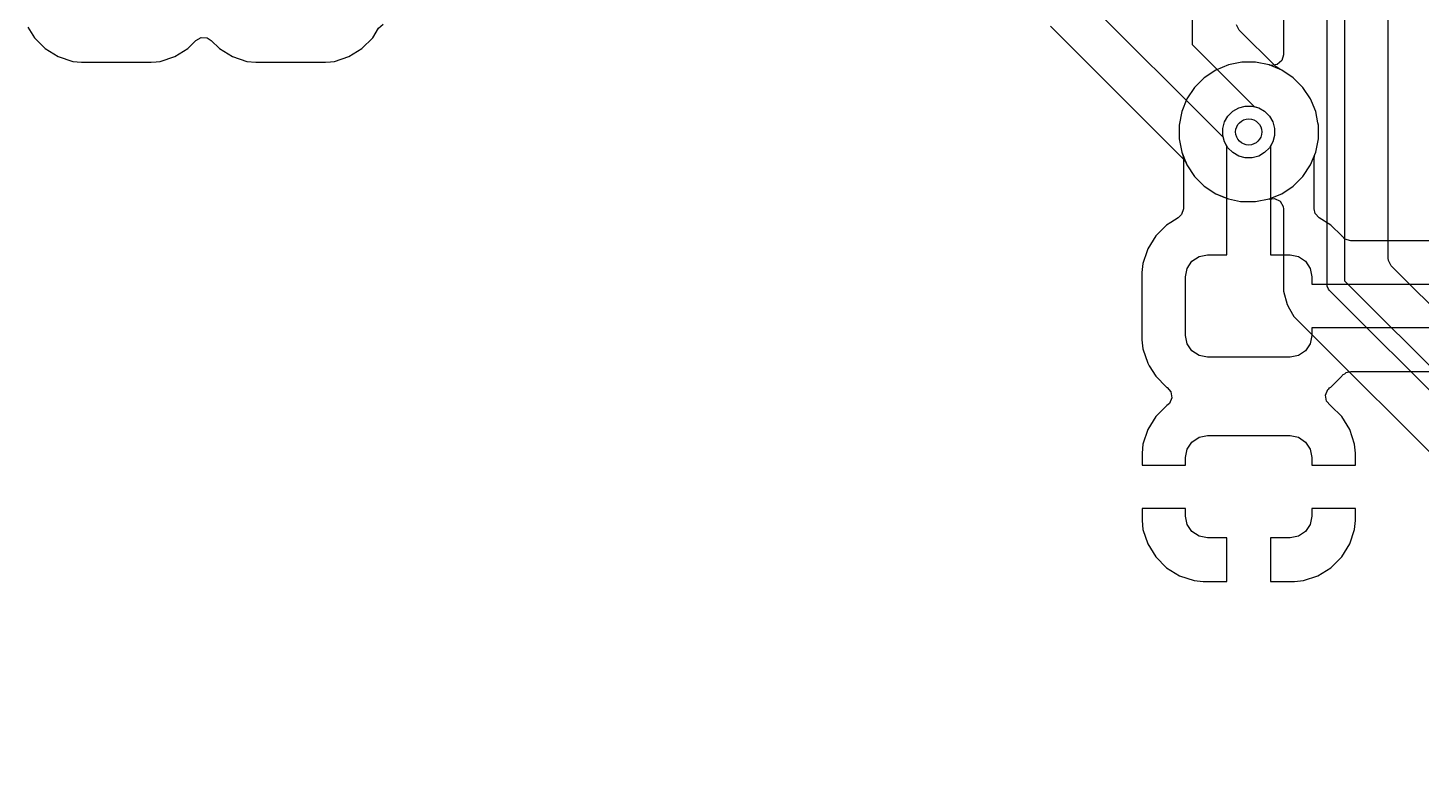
# Model space of a CAD drawing. Header units: inches. Extents: x 6.55 to 9.8, y -8.74 to -3.15.
# Drawn here: x 7.007 to 7.637, y -7.806 to -7.473 of the extents above; entities that cross this region are included whole.
import ezdxf

# ---------------------------------------------------------------- set-up
doc = ezdxf.new("R2010")
doc.units = ezdxf.units.IN
doc.header["$MEASUREMENT"] = 0
doc.layers.add('Edge.Cuts', color=254, linetype='CONTINUOUS', true_color=0xd0d2cd)

msp = doc.modelspace()

# ---------------------------------------------------------------- linework, layer by layer
at = {"layer": 'Edge.Cuts', "linetype": 'CONTINUOUS'}
for p, q in [((7.59449, -7.58858), (7.59449, -7.19454)), ((7.60236, -7.19291), (7.60236, -7.58695)), ((7.62207, -7.57677), (7.62207, -7.20162)), ((7.57478, -7.20766), (7.57478, -7.48478)), ((7.53346, -7.40171), (7.53346, -7.48018)), ((7.54759, -7.52214), (7.47624, -7.45079)), ((7.0072, -7.47236), (7.01013, -7.47711)), ((7.1631, -7.47711), (7.16575, -7.47281)), ((7.16575, -7.47281), (7.1678, -7.47097)), ((7.46951, -7.47192), (7.52968, -7.5321)), ((7.5548, -7.47364), (7.55348, -7.47123)), ((7.57147, -7.49031), (7.5548, -7.47364)), ((7.01013, -7.47711), (7.01501, -7.482)), ((7.07947, -7.482), (7.08316, -7.47831)), ((7.08316, -7.47831), (7.08558, -7.47699)), ((7.08558, -7.47699), (7.08832, -7.47719)), ((7.08832, -7.47719), (7.09007, -7.47831)), ((7.09007, -7.47831), (7.09375, -7.482)), ((7.15821, -7.482), (7.1631, -7.47711)), ((7.53346, -7.48018), (7.56151, -7.50822)), ((7.01501, -7.482), (7.02089, -7.48562)), ((7.02089, -7.48562), (7.02745, -7.4878)), ((7.02745, -7.4878), (7.0315, -7.48821)), ((7.0315, -7.48821), (7.06299, -7.48821)), ((7.06299, -7.48821), (7.06521, -7.48798)), ((7.06299, -7.48821), (7.06299, -7.48821)), ((7.06299, -7.48821), (7.06299, -7.48821)), ((7.06521, -7.48798), (7.06704, -7.4878)), ((7.06704, -7.4878), (7.0736, -7.48562)), ((7.0736, -7.48562), (7.07947, -7.482)), ((7.09375, -7.482), (7.09963, -7.48562)), ((7.09963, -7.48562), (7.10619, -7.4878)), ((7.10619, -7.4878), (7.11024, -7.48821)), ((7.11024, -7.48821), (7.14173, -7.48821)), ((7.14173, -7.48821), (7.14395, -7.48798)), ((7.14173, -7.48821), (7.14173, -7.48821)), ((7.14173, -7.48821), (7.14173, -7.48821)), ((7.14395, -7.48798), (7.14578, -7.4878)), ((7.14578, -7.4878), (7.15234, -7.48562)), ((7.15234, -7.48562), (7.15821, -7.482)), ((7.55595, -7.48817), (7.54986, -7.48938)), ((7.55595, -7.48817), (7.54986, -7.48938)), ((7.55595, -7.48817), (7.54986, -7.48938)), ((7.56216, -7.48817), (7.55595, -7.48817)), ((7.55595, -7.48817), (7.55595, -7.48817)), ((7.56216, -7.48817), (7.55595, -7.48817)), ((7.55595, -7.48817), (7.55595, -7.48817)), ((7.56216, -7.48817), (7.55595, -7.48817)), ((7.55595, -7.48817), (7.55595, -7.48817)), ((7.56825, -7.48938), (7.56216, -7.48817)), ((7.56216, -7.48817), (7.56216, -7.48817)), ((7.56825, -7.48938), (7.56216, -7.48817)), ((7.56216, -7.48817), (7.56216, -7.48817)), ((7.56825, -7.48938), (7.56216, -7.48817)), ((7.56216, -7.48817), (7.56216, -7.48817)), ((7.57401, -7.48742), (7.57193, -7.48922)), ((7.57478, -7.48478), (7.57401, -7.48742)), ((7.54413, -7.49176), (7.53897, -7.49521)), ((7.54413, -7.49176), (7.53897, -7.49521)), ((7.54413, -7.49176), (7.53897, -7.49521)), ((7.54986, -7.48938), (7.54413, -7.49176)), ((7.54986, -7.48938), (7.54413, -7.49176)), ((7.54986, -7.48938), (7.54413, -7.49176)), ((7.54413, -7.49176), (7.54413, -7.49176)), ((7.54413, -7.49176), (7.54413, -7.49176)), ((7.54413, -7.49176), (7.54413, -7.49176)), ((7.54986, -7.48938), (7.54986, -7.48938)), ((7.54986, -7.48938), (7.54986, -7.48938)), ((7.54986, -7.48938), (7.54986, -7.48938)), ((7.57398, -7.49176), (7.56825, -7.48938)), ((7.56825, -7.48938), (7.56825, -7.48938)), ((7.57398, -7.49176), (7.56825, -7.48938)), ((7.56825, -7.48938), (7.56825, -7.48938)), ((7.56848, -7.48945), (7.56825, -7.48938)), ((7.56825, -7.48938), (7.56825, -7.48938)), ((7.56825, -7.48938), (7.56825, -7.48938)), ((7.56825, -7.48938), (7.56825, -7.48938)), ((7.56849, -7.48942), (7.56848, -7.48945)), ((7.56921, -7.48961), (7.56849, -7.48942)), ((7.57193, -7.48922), (7.56921, -7.48961)), ((7.57305, -7.49137), (7.57147, -7.49031)), ((7.57398, -7.49176), (7.57305, -7.49137)), ((7.57915, -7.49521), (7.57398, -7.49176)), ((7.57398, -7.49176), (7.57398, -7.49176)), ((7.57915, -7.49521), (7.57398, -7.49176)), ((7.57398, -7.49176), (7.57398, -7.49176)), ((7.57915, -7.49521), (7.57398, -7.49176)), ((7.57398, -7.49176), (7.57398, -7.49176)), ((7.57398, -7.49176), (7.57398, -7.49176)), ((7.53458, -7.49959), (7.53113, -7.50476)), ((7.53458, -7.49959), (7.53113, -7.50476)), ((7.53458, -7.49959), (7.53113, -7.50476)), ((7.53896, -7.49521), (7.53458, -7.49959)), ((7.53896, -7.49521), (7.53458, -7.49959)), ((7.53896, -7.49521), (7.53458, -7.49959)), ((7.53458, -7.49959), (7.53458, -7.49959)), ((7.53458, -7.49959), (7.53458, -7.49959)), ((7.53458, -7.49959), (7.53458, -7.49959)), ((7.53897, -7.49521), (7.53896, -7.49521)), ((7.53897, -7.49521), (7.53896, -7.49521)), ((7.53897, -7.49521), (7.53896, -7.49521)), ((7.58353, -7.49959), (7.57915, -7.49521)), ((7.57915, -7.49521), (7.57915, -7.49521)), ((7.58353, -7.49959), (7.57915, -7.49521)), ((7.57915, -7.49521), (7.57915, -7.49521)), ((7.58353, -7.49959), (7.57915, -7.49521)), ((7.57915, -7.49521), (7.57915, -7.49521)), ((7.58698, -7.50476), (7.58353, -7.49959)), ((7.58353, -7.49959), (7.58353, -7.49959)), ((7.58698, -7.50476), (7.58353, -7.49959)), ((7.58353, -7.49959), (7.58353, -7.49959)), ((7.58698, -7.50476), (7.58353, -7.49959)), ((7.58353, -7.49959), (7.58353, -7.49959)), ((7.53113, -7.50476), (7.52875, -7.51049)), ((7.53113, -7.50476), (7.52875, -7.51049)), ((7.53113, -7.50476), (7.52875, -7.51049)), ((7.53113, -7.50476), (7.53113, -7.50476)), ((7.53113, -7.50476), (7.53113, -7.50476)), ((7.53113, -7.50476), (7.53113, -7.50476)), ((7.58741, -7.50579), (7.58698, -7.50476)), ((7.58698, -7.50476), (7.58698, -7.50476)), ((7.58741, -7.50579), (7.58698, -7.50476)), ((7.58698, -7.50476), (7.58698, -7.50476)), ((7.58741, -7.50579), (7.58698, -7.50476)), ((7.58698, -7.50476), (7.58698, -7.50476)), ((7.58936, -7.51049), (7.58741, -7.50579)), ((7.58936, -7.51049), (7.58741, -7.50579)), ((7.58936, -7.51049), (7.58741, -7.50579)), ((7.52875, -7.51049), (7.52754, -7.51658)), ((7.52875, -7.51049), (7.52754, -7.51658)), ((7.52875, -7.51049), (7.52754, -7.51658)), ((7.52875, -7.51049), (7.52875, -7.51049)), ((7.52875, -7.51049), (7.52875, -7.51049)), ((7.52875, -7.51049), (7.52875, -7.51049)), ((7.54814, -7.51517), (7.54968, -7.51249)), ((7.54814, -7.51517), (7.54968, -7.51249)), ((7.54814, -7.51517), (7.54968, -7.51249)), ((7.54968, -7.51249), (7.55187, -7.51031)), ((7.54968, -7.51249), (7.55187, -7.51031)), ((7.54968, -7.51249), (7.55187, -7.51031)), ((7.55187, -7.51031), (7.55454, -7.50877)), ((7.55187, -7.51031), (7.55454, -7.50877)), ((7.55187, -7.51031), (7.55454, -7.50877)), ((7.55454, -7.50877), (7.55751, -7.50798)), ((7.55454, -7.50877), (7.55751, -7.50798)), ((7.55454, -7.50877), (7.55751, -7.50798)), ((7.55751, -7.50798), (7.5606, -7.50798)), ((7.55751, -7.50798), (7.5606, -7.50798)), ((7.55751, -7.50798), (7.5606, -7.50798)), ((7.5606, -7.50798), (7.56358, -7.50877)), ((7.5606, -7.50798), (7.56358, -7.50877)), ((7.5606, -7.50798), (7.56358, -7.50877)), ((7.56151, -7.50822), (7.56358, -7.50877)), ((7.56358, -7.50877), (7.56625, -7.51031)), ((7.56358, -7.50877), (7.56625, -7.51031)), ((7.56358, -7.50877), (7.56625, -7.51031)), ((7.56358, -7.50877), (7.56625, -7.51031)), ((7.56625, -7.51031), (7.56843, -7.51249)), ((7.56625, -7.51031), (7.56843, -7.51249)), ((7.56625, -7.51031), (7.56843, -7.51249)), ((7.56625, -7.51031), (7.56843, -7.51249)), ((7.56843, -7.51249), (7.56997, -7.51517)), ((7.56843, -7.51249), (7.56997, -7.51517)), ((7.56843, -7.51249), (7.56997, -7.51517)), ((7.56843, -7.51249), (7.56997, -7.51517)), ((7.59036, -7.5155), (7.58936, -7.51049)), ((7.59036, -7.5155), (7.58936, -7.51049)), ((7.59036, -7.5155), (7.58936, -7.51049)), ((7.52754, -7.51658), (7.52754, -7.52279)), ((7.52754, -7.51658), (7.52754, -7.52279)), ((7.52754, -7.51658), (7.52754, -7.52279)), ((7.54735, -7.51814), (7.54814, -7.51517)), ((7.54735, -7.51814), (7.54814, -7.51517)), ((7.54735, -7.51814), (7.54814, -7.51517)), ((7.54735, -7.52123), (7.54735, -7.51814)), ((7.54735, -7.52123), (7.54735, -7.51814)), ((7.54735, -7.52123), (7.54735, -7.51814)), ((7.56997, -7.51517), (7.57077, -7.51814)), ((7.56997, -7.51517), (7.57077, -7.51814)), ((7.56997, -7.51517), (7.57077, -7.51814)), ((7.56997, -7.51517), (7.57077, -7.51814)), ((7.57077, -7.51814), (7.57077, -7.52123)), ((7.57077, -7.51814), (7.57077, -7.52123)), ((7.57077, -7.51814), (7.57077, -7.52123)), ((7.57077, -7.51814), (7.57077, -7.52123)), ((7.59057, -7.51658), (7.59036, -7.5155)), ((7.59057, -7.51658), (7.59036, -7.5155)), ((7.59057, -7.51658), (7.59036, -7.5155)), ((7.59057, -7.52279), (7.59057, -7.51658)), ((7.59057, -7.51658), (7.59057, -7.51658)), ((7.59057, -7.51658), (7.59057, -7.51658)), ((7.59057, -7.52279), (7.59057, -7.51658)), ((7.59057, -7.51658), (7.59057, -7.51658)), ((7.59057, -7.51658), (7.59057, -7.51658)), ((7.59057, -7.52279), (7.59057, -7.51658)), ((7.59057, -7.51658), (7.59057, -7.51658)), ((7.59057, -7.51658), (7.59057, -7.51658)), ((7.52754, -7.52279), (7.52875, -7.52888)), ((7.52754, -7.52279), (7.52875, -7.52888)), ((7.52754, -7.52279), (7.52875, -7.52888)), ((7.54814, -7.5242), (7.54735, -7.52123)), ((7.54814, -7.5242), (7.54735, -7.52123)), ((7.54814, -7.5242), (7.54735, -7.52123)), ((7.54814, -7.5242), (7.54759, -7.52214)), ((7.54921, -7.52606), (7.54814, -7.5242)), ((7.54968, -7.52688), (7.54814, -7.5242)), ((7.54968, -7.52688), (7.54814, -7.5242)), ((7.54968, -7.52688), (7.54814, -7.5242)), ((7.56997, -7.5242), (7.56843, -7.52688)), ((7.56997, -7.5242), (7.56843, -7.52688)), ((7.56997, -7.5242), (7.56843, -7.52688)), ((7.56997, -7.5242), (7.5689, -7.52606)), ((7.57077, -7.52123), (7.56997, -7.5242)), ((7.57077, -7.52123), (7.56997, -7.5242)), ((7.57077, -7.52123), (7.56997, -7.5242)), ((7.57077, -7.52123), (7.56997, -7.5242)), ((7.58936, -7.52888), (7.59057, -7.52279)), ((7.58936, -7.52888), (7.59057, -7.52279)), ((7.58936, -7.52888), (7.59057, -7.52279)), ((7.52875, -7.52888), (7.52875, -7.52888)), ((7.52875, -7.52888), (7.52914, -7.52981)), ((7.52875, -7.52888), (7.52875, -7.52888)), ((7.52875, -7.52888), (7.53113, -7.53461)), ((7.52875, -7.52888), (7.52875, -7.52888)), ((7.52875, -7.52888), (7.53113, -7.53461)), ((7.52914, -7.52981), (7.52951, -7.53168)), ((7.52951, -7.53168), (7.52951, -7.55439)), ((7.52968, -7.5321), (7.53074, -7.53368)), ((7.54921, -7.5753), (7.54921, -7.52606)), ((7.55187, -7.52906), (7.54968, -7.52688)), ((7.55187, -7.52906), (7.54968, -7.52688)), ((7.55187, -7.52906), (7.54968, -7.52688)), ((7.55454, -7.5306), (7.55187, -7.52906)), ((7.55454, -7.5306), (7.55187, -7.52906)), ((7.55454, -7.5306), (7.55187, -7.52906)), ((7.55751, -7.53139), (7.55454, -7.5306)), ((7.55751, -7.53139), (7.55454, -7.5306)), ((7.55751, -7.53139), (7.55454, -7.5306)), ((7.5606, -7.53139), (7.55751, -7.53139)), ((7.5606, -7.53139), (7.55751, -7.53139)), ((7.5606, -7.53139), (7.55751, -7.53139)), ((7.56358, -7.5306), (7.5606, -7.53139)), ((7.56358, -7.5306), (7.5606, -7.53139)), ((7.56358, -7.5306), (7.5606, -7.53139)), ((7.56625, -7.52906), (7.56358, -7.5306)), ((7.56625, -7.52906), (7.56358, -7.5306)), ((7.56625, -7.52906), (7.56358, -7.5306)), ((7.56843, -7.52688), (7.56625, -7.52906)), ((7.56843, -7.52688), (7.56625, -7.52906)), ((7.56843, -7.52688), (7.56625, -7.52906)), ((7.5689, -7.52606), (7.5689, -7.5753)), ((7.58698, -7.53461), (7.58936, -7.52888)), ((7.58698, -7.53461), (7.58936, -7.52888)), ((7.5886, -7.53168), (7.58897, -7.52981)), ((7.5886, -7.55439), (7.5886, -7.53168)), ((7.58897, -7.52981), (7.58936, -7.52888)), ((7.53074, -7.53368), (7.53113, -7.53461)), ((7.53113, -7.53461), (7.53113, -7.53461)), ((7.53113, -7.53461), (7.53458, -7.53978)), ((7.53113, -7.53461), (7.53113, -7.53461)), ((7.53113, -7.53461), (7.53113, -7.53461)), ((7.53113, -7.53461), (7.53458, -7.53978)), ((7.53113, -7.53461), (7.53113, -7.53461)), ((7.53113, -7.53461), (7.53458, -7.53978)), ((7.58353, -7.53978), (7.58698, -7.53461)), ((7.58353, -7.53978), (7.58698, -7.53461)), ((7.53458, -7.53978), (7.53458, -7.53978)), ((7.53458, -7.53978), (7.53896, -7.54416)), ((7.53458, -7.53978), (7.53458, -7.53978)), ((7.53458, -7.53978), (7.53896, -7.54416)), ((7.53458, -7.53978), (7.53458, -7.53978)), ((7.53458, -7.53978), (7.53896, -7.54416)), ((7.53896, -7.54416), (7.53897, -7.54416)), ((7.53896, -7.54416), (7.53897, -7.54416)), ((7.53896, -7.54416), (7.53897, -7.54416)), ((7.53897, -7.54416), (7.54413, -7.54761)), ((7.53897, -7.54416), (7.54413, -7.54761)), ((7.53897, -7.54416), (7.54413, -7.54761)), ((7.57398, -7.54761), (7.57915, -7.54416)), ((7.57398, -7.54761), (7.57915, -7.54416)), ((7.57915, -7.54416), (7.58353, -7.53978)), ((7.57915, -7.54416), (7.58353, -7.53978)), ((7.54413, -7.54761), (7.54413, -7.54761)), ((7.54413, -7.54761), (7.54785, -7.54916)), ((7.54413, -7.54761), (7.54413, -7.54761)), ((7.54413, -7.54761), (7.54785, -7.54916)), ((7.54413, -7.54761), (7.54413, -7.54761)), ((7.54413, -7.54761), (7.54986, -7.54999)), ((7.54785, -7.54916), (7.54986, -7.54999)), ((7.54785, -7.54916), (7.54986, -7.54999)), ((7.54986, -7.54999), (7.55541, -7.55109)), ((7.54986, -7.54999), (7.55541, -7.55109)), ((7.54986, -7.54999), (7.54986, -7.54999)), ((7.54986, -7.54999), (7.55541, -7.55109)), ((7.55541, -7.55109), (7.55595, -7.5512)), ((7.55541, -7.55109), (7.55595, -7.5512)), ((7.55541, -7.55109), (7.55595, -7.5512)), ((7.55595, -7.5512), (7.55595, -7.5512)), ((7.55595, -7.5512), (7.55595, -7.5512)), ((7.55595, -7.5512), (7.56216, -7.5512)), ((7.55595, -7.5512), (7.55595, -7.5512)), ((7.55595, -7.5512), (7.55595, -7.5512)), ((7.55595, -7.5512), (7.56216, -7.5512)), ((7.55595, -7.5512), (7.55595, -7.5512)), ((7.55595, -7.5512), (7.55595, -7.5512)), ((7.55595, -7.5512), (7.56216, -7.5512)), ((7.56216, -7.5512), (7.56825, -7.54999)), ((7.56216, -7.5512), (7.56825, -7.54999)), ((7.56216, -7.5512), (7.56825, -7.54999)), ((7.56216, -7.5512), (7.56216, -7.5512)), ((7.56216, -7.5512), (7.56216, -7.5512)), ((7.56216, -7.5512), (7.56216, -7.5512)), ((7.56825, -7.54999), (7.57398, -7.54761)), ((7.56825, -7.54999), (7.57398, -7.54761)), ((7.56825, -7.54999), (7.56848, -7.54992)), ((7.56825, -7.54999), (7.56825, -7.54999)), ((7.56848, -7.54992), (7.56851, -7.55003)), ((7.56851, -7.55003), (7.57076, -7.54978)), ((7.57076, -7.54978), (7.57322, -7.55101)), ((7.57322, -7.55101), (7.57463, -7.55338)), ((7.52873, -7.55703), (7.52719, -7.55854)), ((7.52951, -7.55439), (7.52873, -7.55703)), ((7.57463, -7.55338), (7.57478, -7.55459)), ((7.57478, -7.55459), (7.57478, -7.58517)), ((7.58908, -7.5565), (7.5886, -7.55439)), ((7.59092, -7.55854), (7.58908, -7.5565)), ((7.5219, -7.5618), (7.51702, -7.56669)), ((7.52379, -7.56064), (7.5219, -7.5618)), ((7.52719, -7.55854), (7.52379, -7.56064)), ((7.59621, -7.5618), (7.59092, -7.55854)), ((7.60109, -7.56669), (7.59621, -7.5618)), ((7.59621, -7.5618), (7.59621, -7.5618)), ((7.51702, -7.56669), (7.51339, -7.57257)), ((7.60127, -7.56691), (7.60109, -7.56669)), ((7.60132, -7.56687), (7.60127, -7.56691)), ((7.60253, -7.5681), (7.60132, -7.56687)), ((7.60517, -7.56888), (7.60253, -7.5681)), ((7.68335, -7.56888), (7.60517, -7.56888)), ((7.51309, -7.57348), (7.51122, -7.57912)), ((7.51339, -7.57257), (7.51309, -7.57348)), ((7.51339, -7.57257), (7.51339, -7.57257)), ((7.53339, -7.57818), (7.53659, -7.57604)), ((7.53659, -7.57604), (7.54035, -7.5753)), ((7.54035, -7.5753), (7.54921, -7.5753)), ((7.5689, -7.5753), (7.57776, -7.5753)), ((7.57776, -7.5753), (7.58152, -7.57604)), ((7.58152, -7.57604), (7.58472, -7.57818)), ((7.51122, -7.57912), (7.51081, -7.58317)), ((7.51122, -7.57912), (7.51122, -7.57912)), ((7.51122, -7.57912), (7.51122, -7.57912)), ((7.53051, -7.58514), (7.53126, -7.58137)), ((7.53126, -7.58137), (7.53339, -7.57818)), ((7.58472, -7.57818), (7.58685, -7.58137)), ((7.58685, -7.58137), (7.5876, -7.58514)), ((7.62218, -7.57781), (7.62207, -7.57677)), ((7.6235, -7.58022), (7.62218, -7.57781)), ((7.67987, -7.63659), (7.6235, -7.58022)), ((7.51081, -7.58317), (7.51081, -7.61368)), ((7.53051, -7.61171), (7.53051, -7.58514)), ((7.57478, -7.58517), (7.57478, -7.58517)), ((7.57478, -7.58517), (7.57478, -7.5917)), ((7.5876, -7.58514), (7.5876, -7.58858)), ((7.5876, -7.58858), (7.70791, -7.58858)), ((7.59456, -7.58935), (7.59449, -7.58858)), ((7.60236, -7.58695), (8.40403, -8.38861)), ((7.57478, -7.5917), (7.57478, -7.5917)), ((7.57478, -7.5917), (7.57639, -7.59771)), ((7.59515, -7.59077), (7.59456, -7.58935)), ((7.59564, -7.59137), (7.59515, -7.59077)), ((8.39961, -8.39534), (7.59564, -7.59137)), ((7.57639, -7.59771), (7.57753, -7.59968)), ((7.57753, -7.59968), (7.57753, -7.59968)), ((7.57753, -7.59968), (7.57753, -7.59968)), ((7.57753, -7.59968), (7.57951, -7.6031)), ((7.57951, -7.6031), (7.57951, -7.6031)), ((7.57951, -7.6031), (7.58419, -7.60778)), ((7.58419, -7.60778), (7.58419, -7.60778)), ((7.58419, -7.60778), (8.38788, -8.41147)), ((7.51081, -7.61368), (7.51081, -7.61368)), ((7.51081, -7.61368), (7.51122, -7.61773)), ((7.53126, -7.61548), (7.53051, -7.61171)), ((7.5876, -7.61171), (7.58685, -7.61548)), ((7.70791, -7.60827), (7.5876, -7.60827)), ((7.5876, -7.60827), (7.5876, -7.61171)), ((7.51122, -7.61773), (7.51122, -7.61773)), ((7.51122, -7.61773), (7.51339, -7.62428)), ((7.53339, -7.61867), (7.53126, -7.61548)), ((7.53659, -7.62081), (7.53339, -7.61867)), ((7.58472, -7.61867), (7.58152, -7.62081)), ((7.58685, -7.61548), (7.58472, -7.61867)), ((7.51339, -7.62428), (7.51339, -7.62428)), ((7.51339, -7.62428), (7.51408, -7.6254)), ((7.51408, -7.6254), (7.51702, -7.63016)), ((7.54035, -7.62156), (7.53659, -7.62081)), ((7.57776, -7.62156), (7.54035, -7.62156)), ((7.58152, -7.62081), (7.57776, -7.62156)), ((7.51702, -7.63016), (7.5219, -7.63505)), ((7.59621, -7.63505), (7.60109, -7.63016)), ((7.60109, -7.63016), (7.60132, -7.62979)), ((7.60132, -7.62979), (7.60174, -7.62938)), ((7.60174, -7.62938), (7.60246, -7.62899)), ((7.60246, -7.62899), (7.60306, -7.62845)), ((7.60306, -7.62845), (7.60377, -7.62829)), ((7.60377, -7.62829), (7.60417, -7.62808)), ((7.60417, -7.62808), (7.60457, -7.62811)), ((7.60457, -7.62811), (7.60517, -7.62797)), ((7.60517, -7.62797), (7.68332, -7.62797)), ((7.5219, -7.63505), (7.52203, -7.63513)), ((7.52203, -7.63513), (7.52203, -7.63513)), ((7.52203, -7.63513), (7.5221, -7.63521)), ((7.5221, -7.63521), (7.52213, -7.63522)), ((7.52213, -7.63522), (7.52212, -7.63523)), ((7.52212, -7.63523), (7.52387, -7.63717)), ((7.52387, -7.63717), (7.52432, -7.63989)), ((7.5938, -7.63868), (7.59489, -7.63615)), ((7.59424, -7.64139), (7.5938, -7.63868)), ((7.59489, -7.63615), (7.59521, -7.6358)), ((7.59521, -7.6358), (7.59561, -7.63542)), ((7.59561, -7.63542), (7.59621, -7.63505)), ((7.52192, -7.64351), (7.51703, -7.64839)), ((7.52203, -7.64344), (7.52192, -7.64351)), ((7.52192, -7.64351), (7.52192, -7.64351)), ((7.52322, -7.64241), (7.52203, -7.64344)), ((7.52432, -7.63989), (7.52322, -7.64241)), ((7.59598, -7.64333), (7.59424, -7.64139)), ((7.59601, -7.64337), (7.59597, -7.64333)), ((7.59597, -7.64333), (7.59598, -7.64333)), ((7.59608, -7.64344), (7.59601, -7.64337)), ((7.59619, -7.64351), (7.59608, -7.64344)), ((7.60108, -7.64839), (7.59619, -7.64351)), ((7.59619, -7.64351), (7.59619, -7.64351)), ((7.51703, -7.64839), (7.51341, -7.65427)), ((7.6047, -7.65427), (7.60108, -7.64839)), ((7.51341, -7.65427), (7.51124, -7.66082)), ((7.51341, -7.65427), (7.51341, -7.65427)), ((7.53339, -7.65987), (7.53659, -7.65774)), ((7.53659, -7.65774), (7.54035, -7.65699)), ((7.54035, -7.65699), (7.57776, -7.65699)), ((7.57776, -7.65699), (7.58152, -7.65774)), ((7.58152, -7.65774), (7.58472, -7.65987)), ((7.60687, -7.66082), (7.6047, -7.65427)), ((7.6047, -7.65427), (7.6047, -7.65427)), ((7.51124, -7.66082), (7.51083, -7.66486)), ((7.51124, -7.66082), (7.51124, -7.66082)), ((7.53051, -7.66683), (7.53126, -7.66306)), ((7.53126, -7.66306), (7.53339, -7.65987)), ((7.58472, -7.65987), (7.58685, -7.66306)), ((7.58685, -7.66306), (7.5876, -7.66683)), ((7.60728, -7.66486), (7.60687, -7.66082)), ((7.51083, -7.66486), (7.51083, -7.67028)), ((7.51083, -7.67028), (7.53051, -7.67028)), ((7.53051, -7.67028), (7.53051, -7.66683)), ((7.5876, -7.66683), (7.5876, -7.67028)), ((7.5876, -7.67028), (7.60728, -7.67028)), ((7.60728, -7.67028), (7.60728, -7.66486)), ((7.60728, -7.66486), (7.60728, -7.66486)), ((7.53051, -7.68996), (7.51083, -7.68996)), ((7.51083, -7.68996), (7.51083, -7.69537)), ((7.51083, -7.69537), (7.51124, -7.69942)), ((7.53051, -7.69341), (7.53051, -7.68996)), ((7.53126, -7.69717), (7.53051, -7.69341)), ((7.5876, -7.69341), (7.58685, -7.69717)), ((7.60728, -7.68996), (7.5876, -7.68996)), ((7.5876, -7.68996), (7.5876, -7.69341)), ((7.60687, -7.69942), (7.60728, -7.69537)), ((7.60728, -7.69537), (7.60728, -7.68996)), ((7.60728, -7.69537), (7.60728, -7.69537)), ((7.51124, -7.69942), (7.51341, -7.70597)), ((7.53339, -7.70037), (7.53126, -7.69717)), ((7.53659, -7.7025), (7.53339, -7.70037)), ((7.58472, -7.70037), (7.58152, -7.7025)), ((7.58685, -7.69717), (7.58472, -7.70037)), ((7.6047, -7.70597), (7.60687, -7.69942)), ((7.60687, -7.69942), (7.60687, -7.69942)), ((7.51341, -7.70597), (7.51341, -7.70597)), ((7.51341, -7.70597), (7.51703, -7.71184)), ((7.54035, -7.70325), (7.53659, -7.7025)), ((7.54921, -7.70325), (7.54035, -7.70325)), ((7.54921, -7.72293), (7.54921, -7.70325)), ((7.57776, -7.70325), (7.5689, -7.70325)), ((7.5689, -7.70325), (7.5689, -7.72293)), ((7.58152, -7.7025), (7.57776, -7.70325)), ((7.60108, -7.71184), (7.6047, -7.70597)), ((7.6047, -7.70597), (7.6047, -7.70597)), ((7.51703, -7.71184), (7.52192, -7.71672)), ((7.59619, -7.71672), (7.60108, -7.71184)), ((7.52192, -7.71672), (7.52779, -7.72035)), ((7.52779, -7.72035), (7.52779, -7.72035)), ((7.52779, -7.72035), (7.53434, -7.72252)), ((7.58377, -7.72252), (7.59032, -7.72035)), ((7.59032, -7.72035), (7.59619, -7.71672)), ((7.59032, -7.72035), (7.59032, -7.72035)), ((7.53434, -7.72252), (7.53434, -7.72252)), ((7.53434, -7.72252), (7.53839, -7.72293)), ((7.53839, -7.72293), (7.54921, -7.72293)), ((7.54921, -7.72293), (7.54921, -7.72293)), ((7.5689, -7.72293), (7.57972, -7.72293)), ((7.57972, -7.72293), (7.58377, -7.72252)), ((7.57972, -7.72293), (7.57972, -7.72293))]:
    msp.add_line(p, q, dxfattribs=at)
at = {"layer": 'Edge.Cuts'}
msp.add_circle((7.55906, -7.51969), 0.00591, dxfattribs=at)
msp.add_circle((7.55906, -7.51969), 0.00591, dxfattribs=at)
msp.add_circle((7.55906, -7.51969), 0.00591, dxfattribs=at)
msp.add_circle((7.55906, -7.51969), 0.00591, dxfattribs=at)

doc.saveas('drawing.dxf')
